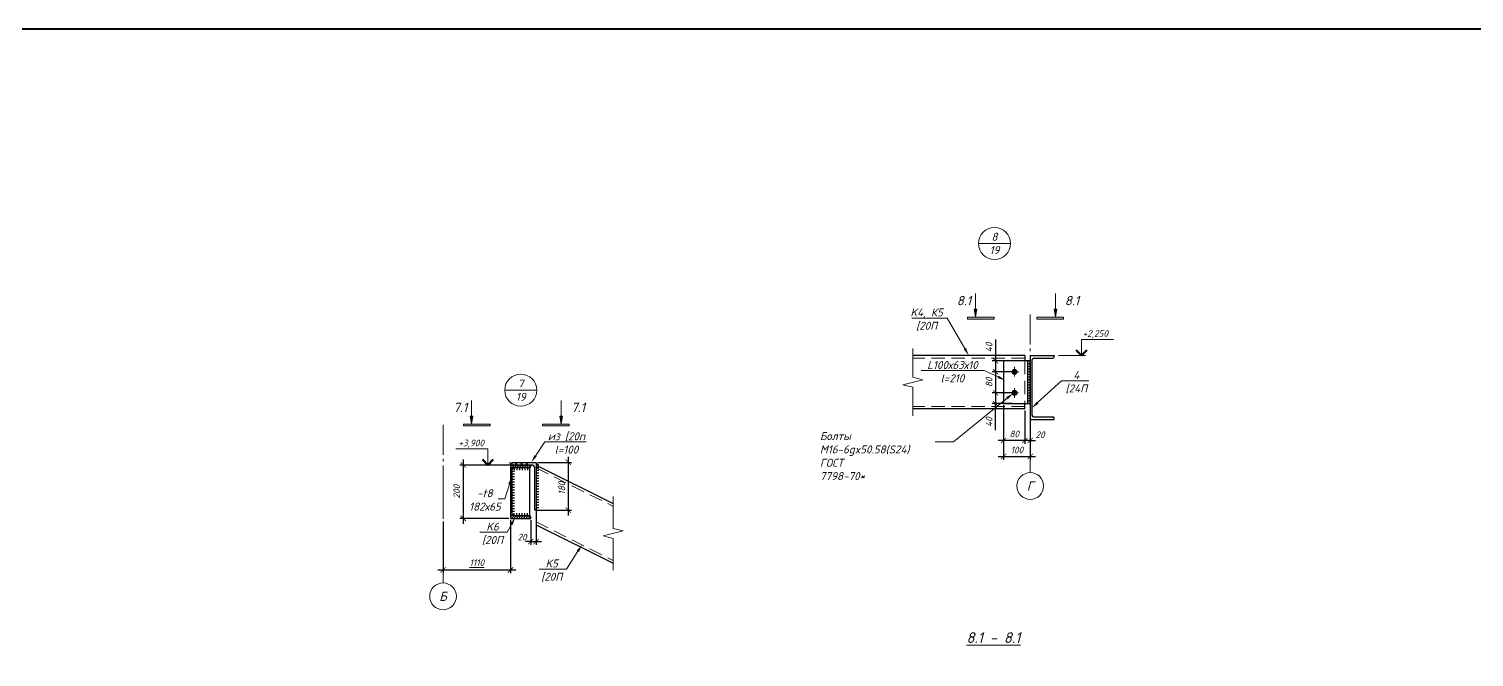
# Model space of a CAD drawing. Header units: millimetres. Extents: x -79646 to 95064, y -231229 to -58107.
# Drawn here: x -63204 to -57785, y -165537 to -163184 of the extents above; entities that cross this region are included whole.
import ezdxf
from ezdxf import colors
from ezdxf.entities.mleader import LeaderData, LeaderLine
from ezdxf.enums import TextEntityAlignment as Align
from ezdxf.math import Vec2, Vec3

# ---------------------------------------------------------------- set-up
doc = ezdxf.new("R2010")
doc.units = ezdxf.units.MM
doc.header["$PDMODE"] = 3
doc.linetypes.add('GOST2.303 5', pattern=[24, 20, -1.5, 1, -1.5])
doc.linetypes.add('HIDDEN', pattern=[0.375, 0.25, -0.125])
doc.layers.get('0').update_dxf_attribs({"lineweight": 5})
doc.layers.get('Defpoints').update_dxf_attribs({"lineweight": 0})
for name, color, linetype, lineweight in [('#Cварка', 96, 'Continuous', 30), ('#Dimensions', 7, 'Continuous', 9), ('#Выноски', 7, 'Continuous', 15), ('#Оси', 7, 'Continuous', 9), ('#разм', 7, 'Continuous', 9), ('A-okno', 7, 'Continuous', 0), ('k_ Металл', 1, 'Continuous', 30), ('k_ Металл_вид', 1, 'Continuous', 18), ('Металл для узлов', 7, 'Continuous', 30), ('Тонкие линии', 7, 'Continuous', 13)]:
    doc.layers.add(name, color=color, linetype=linetype, lineweight=lineweight)
doc.layers.add('#Hatch', color=252, linetype='Continuous', lineweight=5, true_color=0x696969)
doc.styles.add('ESKDW', font='eskdw.shx', dxfattribs={"oblique": 15})
doc.styles.get("Standard").update_dxf_attribs({"font": 'arial.ttf'})
doc.styles.add('STEP PR', font='isocpeui.ttf')
doc.dimstyles.new('SPDS', dxfattribs={"dimscale": 50, "dimtxt": 2.5, "dimasz": 2, "dimexe": 1.25, "dimexo": 0.625, "dimtad": 1, "dimdec": 0, "dimrnd": 0.001, "dimtxsty": 'ESKDW', "dimblk": 'ARCHTICK', "dimcen": 2.5, "dimdle": 2, "dimclrd": 256, "dimclre": 256, "dimclrt": 7, "dimadec": 0, "dimazin": 2, "dimtfac": 0.75, "dimtdec": 0, "dimtmove": 1, "dimatfit": 3, "dimfxl": 1, "dimtolj": 1, "dimarcsym": 1})

# ---------------------------------------------------------------- blocks, each defined once
blk = doc.blocks.new('*U104')
at = {"color": 0, "linetype": 'ByBlock', "lineweight": -2}
for p, q in [((0, 200), (0, 0)), ((0, 200), (76, 200)), ((5.2, 181.5), (5.2, 18.5)), ((14.7, 191), (70.5, 191)), ((76, 200), (76, 196.5)), ((0, 0), (76, 0)), ((14.7, 9), (70.5, 9)), ((76, 0), (76, 3.5))]:
    blk.add_line(p, q, dxfattribs=at)
for centre, radius, start, end in [((14.7, 181.5), 9.5, 90, 180), ((70.5, 196.5), 5.5, 270, 0), ((14.7, 18.5), 9.5, 180, 270), ((70.5, 3.5), 5.5, 0, 90)]:
    blk.add_arc(centre, radius, start, end, dxfattribs=at)
blk = doc.blocks.new('*U120')
at = {"layer": '#разм', "ltscale": 100, "elevation": 0}
for points in [[(4577173, -920400), (4575971, -920400)], [(4577173, -921000), (4577173, -920400)], [(4578032, -921000), (4577023, -921000)]]:
    blk.add_lwpolyline(points, dxfattribs=at)
at = {"layer": 'A-okno', "color": 0, "lineweight": 50, "ltscale": 100, "elevation": 0}
for points in [[(4577173, -921000), (4576973, -920800)], [(4577173, -921000), (4577373, -920800)]]:
    blk.add_lwpolyline(points, dxfattribs=at)
at = {"layer": '#разм', "style": 'STEP PR'}
for tag, p in [('ОТМЕТКА', (4576248, -920299)), ('ПРИМЕЧАНИЕ', (4577032, -920711))]:
    blk.add_attdef(tag, p, '', height=250, dxfattribs=at)
blk = doc.blocks.new('*U308')
at = {"color": 0, "linetype": 'ByBlock', "lineweight": -2}
for p, q in [((3.98, 0), (4.29, 1.25)), ((4.29, 1.25), (4.91, -1.25)), ((3.98, 0), (0, 0)), ((4.91, -1.25), (5.23, 0)), ((9.2, 0), (5.23, 0))]:
    blk.add_line(p, q, dxfattribs=at)
blk = doc.blocks.new('*U824')
at = {"color": 0, "linetype": 'ByBlock', "lineweight": -2}
blk.add_lwpolyline([(-6, 0), (6, 0)], dxfattribs=at)
blk.add_circle((0, 0), 6, dxfattribs=at)
for tag, p in [('Узел', (0, 2.5)), ('Лист', (0, -2.5))]:
    blk.add_attdef(tag, text='', height=3, dxfattribs=at).set_placement(p, align=Align.MIDDLE_CENTER)
blk = doc.blocks.new('*U267')
at = {"ltscale": 100}
h = blk.add_hatch(color=256, dxfattribs=at)
h.dxf.hatch_style = 1
h.paths.add_polyline_path([(1665, 700), (1665, 770), (665, 770), (665, 700)])
h = blk.add_hatch(color=256, dxfattribs=at)
h.dxf.hatch_style = 1
h.paths.add_polyline_path([(1415, 1070), (1365, 1070), (1315, 1070), (1365, 770)])
at = {"linetype": 'Continuous', "ltscale": 100}
for p, q in [((1665, 770), (665, 770)), ((665, 700), (1665, 700)), ((1365, 770), (1315, 1070)), ((1315, 1070), (1365, 1070)), ((1415, 1070), (1365, 1070)), ((1365, 770), (1415, 1070)), ((1665, 700), (1665, 770))]:
    blk.add_line(p, q, dxfattribs=at)
at = {"linetype": 'Continuous', "ltscale": 100, "extrusion": (1, -1e-16, 0), "elevation": 1365}
blk.add_lwpolyline([(1660, 0), (1070, 0)], dxfattribs=at)
at = {"linetype": 'Continuous', "ltscale": 100}
blk.add_lwpolyline([(665, 700), (665, 770)], dxfattribs=at)
at = {"ltscale": 100, "style": 'STEP PR'}
blk.add_attdef('Nh', text='', height=350, dxfattribs=at).set_placement((1799, 1222), align=Align.RIGHT)
blk = doc.blocks.new('*U268')
at = {"ltscale": 100}
h = blk.add_hatch(color=256, dxfattribs=at)
h.dxf.hatch_style = 1
h.paths.add_polyline_path([(665, 700), (665, 770), (-335, 770), (-335, 700)])
h = blk.add_hatch(color=256, dxfattribs=at)
h.dxf.hatch_style = 1
h.paths.add_polyline_path([(-85, 1070), (-35, 1070), (15, 1070), (-35, 770)])
at = {"linetype": 'Continuous', "ltscale": 100}
for p, q in [((-335, 700), (-335, 770)), ((-335, 770), (665, 770)), ((665, 700), (-335, 700)), ((-85, 1070), (-35, 1070)), ((-35, 770), (-85, 1070)), ((-35, 770), (15, 1070)), ((15, 1070), (-35, 1070))]:
    blk.add_line(p, q, dxfattribs=at)
at = {"linetype": 'Continuous', "ltscale": 100, "extrusion": (-1, -1e-16, 0), "elevation": 35}
blk.add_lwpolyline([(-1660, 0), (-1070, 0)], dxfattribs=at)
at = {"linetype": 'Continuous', "ltscale": 100}
blk.add_lwpolyline([(665, 700), (665, 770)], dxfattribs=at)
at = {"ltscale": 100, "style": 'STEP PR'}
blk.add_attdef('Nh', text='', height=350, dxfattribs=at).set_placement((-192, 1222), align=Align.RIGHT)
blk = doc.blocks.new('_ArchTick')
at = {"color": 0, "linetype": 'ByBlock', "const_width": 0.15}
blk.add_lwpolyline([(-0.5, -0.5), (0.5, 0.5)], dxfattribs=at)
blk = doc.blocks.new('*D307')
at = {"layer": '#Dimensions', "lineweight": -2, "transparency": 16777216}
for p, q in [((-61321.6, -165023.9), (-61321.6, -165117)), ((-61301.6, -165001.2), (-61301.6, -165117)), ((-61321.6, -165104.5), (-61341.6, -165104.5)), ((-61321.6, -165104.5), (-61301.6, -165104.5)), ((-61301.6, -165104.5), (-61281.6, -165104.5))]:
    blk.add_line(p, q, dxfattribs=at)
at = {"layer": 'Defpoints', "color": 0, "lineweight": 0, "transparency": 16777216}
for p in [(-61301.6, -164994.9), (-61321.6, -165017.7), (-61301.6, -165104.5)]:
    blk.add_point(p, dxfattribs=at)
at = {"layer": '#Dimensions', "lineweight": -2, "transparency": 16777216, "xscale": 20, "yscale": 20, "zscale": 20}
blk.add_blockref('_ArchTick', (-61321.6, -165104.5), dxfattribs=at)
at = {"layer": '#Dimensions', "lineweight": -2, "transparency": 16777216, "xscale": 20, "yscale": 20, "zscale": 20, "rotation": 180}
blk.add_blockref('_ArchTick', (-61301.6, -165104.5), dxfattribs=at)
at = {"layer": '#Dimensions', "transparency": 16777216, "insert": (-61354.5, -165087.8), "char_height": 25, "attachment_point": 5, "style": 'STEP PR'}
blk.add_mtext('\\A1;20', dxfattribs=at)
blk = doc.blocks.new('*U272')
for points in [[(0, -0.5), (0, 0.5)], [(1, -0.5), (1, 0.5)], [(2, -0.5), (2, 0.5)], [(3, -0.5), (3, 0.5)], [(4, -0.5), (4, 0.5)], [(5, -0.5), (5, 0.5)]]:
    blk.add_lwpolyline(points)
blk = doc.blocks.new('*U273')
for points in [[(0, -0.5), (0, 0.5)], [(1, -0.5), (1, 0.5)], [(2, -0.5), (2, 0.5)], [(3, -0.5), (3, 0.5)], [(4, -0.5), (4, 0.5)], [(5, -0.5), (5, 0.5)], [(6, -0.5), (6, 0.5)], [(7, -0.5), (7, 0.5)], [(8, -0.5), (8, 0.5)], [(9, -0.5), (9, 0.5)], [(10, -0.5), (10, 0.5)], [(11, -0.5), (11, 0.5)], [(12, -0.5), (12, 0.5)], [(13, -0.5), (13, 0.5)], [(14, -0.5), (14, 0.5)], [(15, -0.5), (15, 0.5)]]:
    blk.add_lwpolyline(points)
blk = doc.blocks.new('*D319')
at = {"layer": '#Dimensions', "lineweight": -2, "transparency": 16777216}
for p, q in [((-61650.9, -165029.7), (-61650.9, -165223.3)), ((-61397.6, -165023.9), (-61397.6, -165223.3)), ((-61670.9, -165210.8), (-61377.6, -165210.8))]:
    blk.add_line(p, q, dxfattribs=at)
at = {"layer": 'Defpoints', "color": 0, "lineweight": 0, "transparency": 16777216}
for p in [(-61650.9, -165023.4), (-61397.6, -165017.7, 0), (-61397.6, -165210.8)]:
    blk.add_point(p, dxfattribs=at)
at = {"layer": '#Dimensions', "lineweight": -2, "transparency": 16777216, "xscale": 20, "yscale": 20, "zscale": 20, "rotation": 180}
blk.add_blockref('_ArchTick', (-61650.9, -165210.8), dxfattribs=at)
at = {"layer": '#Dimensions', "lineweight": -2, "transparency": 16777216, "xscale": 20, "yscale": 20, "zscale": 20}
blk.add_blockref('_ArchTick', (-61397.6, -165210.8), dxfattribs=at)
at = {"layer": '#Dimensions', "transparency": 16777216, "insert": (-61524.2, -165183.8), "char_height": 25, "attachment_point": 5, "style": 'STEP PR'}
blk.add_mtext('\\A1;\\L1110', dxfattribs=at)
blk = doc.blocks.new('*U173')
at = {"color": 0, "linetype": 'ByBlock', "lineweight": -2}
for p, q in [((0, 240), (0, 0)), ((0, 240), (90, 240)), ((5.6, 219.5), (5.6, 20.5)), ((16.1, 230), (84, 230)), ((90, 240), (90, 236)), ((0, 0), (90, 0)), ((16.1, 10), (84, 10)), ((90, 0), (90, 4))]:
    blk.add_line(p, q, dxfattribs=at)
for centre, radius, start, end in [((16.1, 219.5), 10.5, 90, 180), ((84, 236), 6, 270, 0), ((16.1, 20.5), 10.5, 180, 270), ((84, 4), 6, 0, 90)]:
    blk.add_arc(centre, radius, start, end, dxfattribs=at)
blk = doc.blocks.new('*U123')
at = {"layer": '#разм', "ltscale": 100, "elevation": 0}
for points in [[(4577173, -920400), (4578375, -920400)], [(4577173, -921000), (4577173, -920400)], [(4576313, -921000), (4577323, -921000)]]:
    blk.add_lwpolyline(points, dxfattribs=at)
at = {"layer": 'A-okno', "color": 0, "lineweight": 50, "ltscale": 100, "elevation": 0}
for points in [[(4577173, -921000), (4576973, -920800)], [(4577173, -921000), (4577373, -920800)]]:
    blk.add_lwpolyline(points, dxfattribs=at)
at = {"layer": '#разм', "style": 'STEP PR'}
for tag, p in [('ОТМЕТКА', (4577216, -920299)), ('ПРИМЕЧАНИЕ', (4577314, -920711))]:
    blk.add_attdef(tag, p, '', height=250, dxfattribs=at)
blk = doc.blocks.new('*U320')
at = {"color": 0, "linetype": 'ByBlock', "lineweight": -2}
for p, q in [((3.58, 0), (3.9, 1.25)), ((3.9, 1.25), (4.52, -1.25)), ((3.58, 0), (0, 0)), ((4.52, -1.25), (4.83, 0)), ((8.42, 0), (4.83, 0))]:
    blk.add_line(p, q, dxfattribs=at)
blk = doc.blocks.new('A$C04BC7B76')
at = {"layer": 'Металл для узлов', "color": 7, "lineweight": 30, "ltscale": 10}
blk.add_lwpolyline([(-1, 5.4), (5.3, -2.2), (-1, -9.9), (-7.4, -2.2), (-1, 5.4)], dxfattribs=at)
at = {"layer": 'Тонкие линии', "ltscale": 20}
for p, q in [((4.5, -7.5), (-6.5, 3.1)), ((-6.4, -7.6), (4.5, 3.2))]:
    blk.add_line(p, q, dxfattribs=at)
at = {"layer": 'Тонкие линии', "lineweight": 5, "ltscale": 100}
for p, q in [((-1, -16.6), (-1, 12.3)), ((-13.6, -2.2), (11.6, -2.2))]:
    blk.add_line(p, q, dxfattribs=at)
at = {"layer": 'Тонкие линии', "ltscale": 20}
for centre, radius in [((-0.9, -2.2), 7.67), ((-1.1, -2.2), 6.36)]:
    blk.add_circle(centre, radius, dxfattribs=at)
blk = doc.blocks.new('*U324')
for points in [[(0, -0.5), (0, 0.5)], [(1, -0.5), (1, 0.5)], [(2, -0.5), (2, 0.5)], [(3, -0.5), (3, 0.5)], [(4, -0.5), (4, 0.5)], [(5, -0.5), (5, 0.5)], [(6, -0.5), (6, 0.5)], [(7, -0.5), (7, 0.5)], [(8, -0.5), (8, 0.5)], [(9, -0.5), (9, 0.5)], [(10, -0.5), (10, 0.5)], [(11, -0.5), (11, 0.5)], [(12, -0.5), (12, 0.5)], [(13, -0.5), (13, 0.5)], [(14, -0.5), (14, 0.5)], [(15, -0.5), (15, 0.5)]]:
    blk.add_lwpolyline(points)
blk = doc.blocks.new('*D325')
at = {"layer": '#Dimensions', "lineweight": -2, "transparency": 16777216}
for p, q in [((-59469.1, -164613), (-59469.1, -164738.2)), ((-59449.1, -164653.9), (-59449.1, -164738.2)), ((-59469.1, -164725.7), (-59489.1, -164725.7)), ((-59449.1, -164725.7), (-59469.1, -164725.7)), ((-59449.1, -164725.7), (-59429.1, -164725.7))]:
    blk.add_line(p, q, dxfattribs=at)
at = {"layer": 'Defpoints', "color": 0, "lineweight": 0, "transparency": 16777216}
for p in [(-59469.1, -164606.7), (-59449.1, -164647.7), (-59469.1, -164725.7)]:
    blk.add_point(p, dxfattribs=at)
at = {"layer": '#Dimensions', "lineweight": -2, "transparency": 16777216, "xscale": 20, "yscale": 20, "zscale": 20}
blk.add_blockref('_ArchTick', (-59469.1, -164725.7), dxfattribs=at)
at = {"layer": '#Dimensions', "lineweight": -2, "transparency": 16777216, "xscale": 20, "yscale": 20, "zscale": 20, "rotation": 180}
blk.add_blockref('_ArchTick', (-59449.1, -164725.7), dxfattribs=at)
at = {"layer": '#Dimensions', "transparency": 16777216, "insert": (-59412.3, -164704.4), "char_height": 25, "attachment_point": 5, "style": 'STEP PR'}
blk.add_mtext('\\A1;20', dxfattribs=at)
blk = doc.blocks.new('*D326')
at = {"layer": '#Dimensions', "lineweight": -2, "transparency": 16777216}
for p, q in [((-59549.1, -164593.9), (-59549.1, -164738.2)), ((-59469.1, -164613), (-59469.1, -164738.2)), ((-59449.1, -164725.7), (-59569.1, -164725.7))]:
    blk.add_line(p, q, dxfattribs=at)
at = {"layer": 'Defpoints', "color": 0, "lineweight": 0, "transparency": 16777216}
for p in [(-59549.1, -164587.7), (-59469.1, -164606.7), (-59549.1, -164725.7)]:
    blk.add_point(p, dxfattribs=at)
at = {"layer": '#Dimensions', "lineweight": -2, "transparency": 16777216, "xscale": 20, "yscale": 20, "zscale": 20, "rotation": 180}
blk.add_blockref('_ArchTick', (-59549.1, -164725.7), dxfattribs=at)
at = {"layer": '#Dimensions', "lineweight": -2, "transparency": 16777216, "xscale": 20, "yscale": 20, "zscale": 20}
blk.add_blockref('_ArchTick', (-59469.1, -164725.7), dxfattribs=at)
at = {"layer": '#Dimensions', "transparency": 16777216, "insert": (-59509.1, -164701.2), "char_height": 25, "attachment_point": 5, "style": 'STEP PR'}
blk.add_mtext('\\A1;80', dxfattribs=at)
blk = doc.blocks.new('*D331')
at = {"layer": '#Dimensions', "lineweight": -2, "transparency": 16777216}
for p, q in [((-59549.1, -164593.9), (-59549.1, -164798.3)), ((-59449.1, -164593.9), (-59449.1, -164798.3)), ((-59569.1, -164785.8), (-59429.1, -164785.8))]:
    blk.add_line(p, q, dxfattribs=at)
at = {"layer": 'Defpoints', "color": 0, "lineweight": 0, "transparency": 16777216}
for p in [(-59549.1, -164587.7), (-59449.1, -164587.7), (-59449.1, -164785.8)]:
    blk.add_point(p, dxfattribs=at)
at = {"layer": '#Dimensions', "lineweight": -2, "transparency": 16777216, "xscale": 20, "yscale": 20, "zscale": 20, "rotation": 180}
blk.add_blockref('_ArchTick', (-59549.1, -164785.8), dxfattribs=at)
at = {"layer": '#Dimensions', "lineweight": -2, "transparency": 16777216, "xscale": 20, "yscale": 20, "zscale": 20}
blk.add_blockref('_ArchTick', (-59449.1, -164785.8), dxfattribs=at)
at = {"layer": '#Dimensions', "transparency": 16777216, "insert": (-59499.1, -164761.3), "char_height": 25, "attachment_point": 5, "style": 'STEP PR'}
blk.add_mtext('\\A1;100', dxfattribs=at)
blk = doc.blocks.new('*U1119')
for points in [[(0, -0.5), (0, 0.5)], [(1, -0.5), (1, 0.5)], [(2, -0.5), (2, 0.5)], [(3, -0.5), (3, 0.5)], [(4, -0.5), (4, 0.5)], [(5, -0.5), (5, 0.5)], [(6, -0.5), (6, 0.5)], [(7, -0.5), (7, 0.5)], [(8, -0.5), (8, 0.5)], [(9, -0.5), (9, 0.5)], [(10, -0.5), (10, 0.5)], [(11, -0.5), (11, 0.5)], [(12, -0.5), (12, 0.5)], [(13, -0.5), (13, 0.5)], [(14, -0.5), (14, 0.5)], [(15, -0.5), (15, 0.5)], [(16, -0.5), (16, 0.5)], [(17, -0.5), (17, 0.5)]]:
    blk.add_lwpolyline(points)
blk = doc.blocks.new('*U377')
for p, q in [((-0.5, 0.5), (0.5, -0.5)), ((0.5, 0.5), (-0.5, -0.5)), ((1.5, 0.5), (2.5, -0.5)), ((2.5, 0.5), (1.5, -0.5)), ((3.5, 0.5), (4.5, -0.5)), ((4.5, 0.5), (3.5, -0.5)), ((5.5, 0.5), (6.5, -0.5)), ((6.5, 0.5), (5.5, -0.5))]:
    blk.add_line(p, q)
blk = doc.blocks.new('*D381')
at = {"layer": '#Dimensions', "lineweight": -2, "transparency": 16777216}
for p, q in [((-61403.9, -164817.7), (-61587.5, -164817.7)), ((-61575, -164797.7), (-61575, -165037.7)), ((-61403.9, -165017.7), (-61587.5, -165017.7))]:
    blk.add_line(p, q, dxfattribs=at)
at = {"layer": 'Defpoints', "color": 0, "lineweight": 0, "transparency": 16777216}
for p in [(-61397.6, -164817.7), (-61575, -165017.7), (-61397.6, -165017.7)]:
    blk.add_point(p, dxfattribs=at)
at = {"layer": '#Dimensions', "lineweight": -2, "transparency": 16777216, "xscale": 20, "yscale": 20, "zscale": 20}
for p, rotation in [((-61575, -164817.7), 90), ((-61575, -165017.7), 270)]:
    blk.add_blockref('_ArchTick', p, dxfattribs=dict(at, rotation=rotation))
at = {"layer": '#Dimensions', "transparency": 16777216, "insert": (-61599.5, -164917.7), "char_height": 25, "attachment_point": 5, "rotation": 90, "style": 'STEP PR'}
blk.add_mtext('\\A1;200', dxfattribs=at)
blk = doc.blocks.new('*D382')
at = {"layer": '#Dimensions', "lineweight": -2, "transparency": 16777216}
for p, q in [((-61295.4, -164807.7), (-61168.7, -164807.7)), ((-61181.2, -164787.7), (-61181.2, -165007.2)), ((-61295.4, -164987.2), (-61168.7, -164987.2))]:
    blk.add_line(p, q, dxfattribs=at)
at = {"layer": 'Defpoints', "color": 0, "lineweight": 0, "transparency": 16777216}
for p in [(-61301.6, -164807.7), (-61301.6, -164987.2), (-61181.2, -164987.2)]:
    blk.add_point(p, dxfattribs=at)
at = {"layer": '#Dimensions', "lineweight": -2, "transparency": 16777216, "xscale": 20, "yscale": 20, "zscale": 20}
for p, rotation in [((-61181.2, -164807.7), 90), ((-61181.2, -164987.2), 270)]:
    blk.add_blockref('_ArchTick', p, dxfattribs=dict(at, rotation=rotation))
at = {"layer": '#Dimensions', "transparency": 16777216, "insert": (-61205.7, -164904.6), "char_height": 25, "attachment_point": 5, "rotation": 90, "style": 'STEP PR'}
blk.add_mtext('\\A1;180', dxfattribs=at)
blk = doc.blocks.new('*D672')
at = {"layer": '#Dimensions', "lineweight": -2, "transparency": 16777216}
for p, q in [((-59579.1, -164347.1), (-59579.1, -164427.7)), ((-59475.3, -164427.7), (-59591.6, -164427.7)), ((-59579.1, -164407.7), (-59579.1, -164488.6)), ((-59514.3, -164468.6), (-59591.6, -164468.6))]:
    blk.add_line(p, q, dxfattribs=at)
at = {"layer": 'Defpoints', "color": 0, "lineweight": 0, "transparency": 16777216}
for p in [(-59469.1, -164427.7), (-59579.1, -164468.6), (-59508.1, -164468.6)]:
    blk.add_point(p, dxfattribs=at)
at = {"layer": '#Dimensions', "lineweight": -2, "transparency": 16777216, "xscale": 20, "yscale": 20, "zscale": 20}
for p, rotation in [((-59579.1, -164427.7), 90), ((-59579.1, -164468.6), 270)]:
    blk.add_blockref('_ArchTick', p, dxfattribs=dict(at, rotation=rotation))
at = {"layer": '#Dimensions', "transparency": 16777216, "insert": (-59603.6, -164377.2), "char_height": 25, "attachment_point": 5, "rotation": 90, "style": 'STEP PR'}
blk.add_mtext('\\A1;40', dxfattribs=at)
blk = doc.blocks.new('*D673')
at = {"layer": '#Dimensions', "lineweight": -2, "transparency": 16777216}
for p, q in [((-59579.1, -164448.6), (-59579.1, -164567.6)), ((-59514.3, -164468.6), (-59591.6, -164468.6)), ((-59514.7, -164547.6), (-59591.6, -164547.6))]:
    blk.add_line(p, q, dxfattribs=at)
at = {"layer": 'Defpoints', "color": 0, "lineweight": 0, "transparency": 16777216}
for p in [(-59508.1, -164468.6), (-59579.1, -164547.6), (-59508.5, -164547.6)]:
    blk.add_point(p, dxfattribs=at)
at = {"layer": '#Dimensions', "lineweight": -2, "transparency": 16777216, "xscale": 20, "yscale": 20, "zscale": 20}
for p, rotation in [((-59579.1, -164468.6), 90), ((-59579.1, -164547.6), 270)]:
    blk.add_blockref('_ArchTick', p, dxfattribs=dict(at, rotation=rotation))
at = {"layer": '#Dimensions', "transparency": 16777216, "insert": (-59603.6, -164508.1), "char_height": 25, "attachment_point": 5, "rotation": 90, "style": 'STEP PR'}
blk.add_mtext('\\A1;80', dxfattribs=at)
blk = doc.blocks.new('*D674')
at = {"layer": '#Dimensions', "lineweight": -2, "transparency": 16777216}
for p, q in [((-59514.7, -164547.6), (-59591.6, -164547.6)), ((-59579.1, -164527.6), (-59579.1, -164607.7)), ((-59515.5, -164587.7), (-59591.6, -164587.7)), ((-59579.1, -164687), (-59579.1, -164587.7))]:
    blk.add_line(p, q, dxfattribs=at)
at = {"layer": 'Defpoints', "color": 0, "lineweight": 0, "transparency": 16777216}
for p in [(-59508.5, -164547.6), (-59579.1, -164587.7), (-59509.2, -164587.7)]:
    blk.add_point(p, dxfattribs=at)
at = {"layer": '#Dimensions', "lineweight": -2, "transparency": 16777216, "xscale": 20, "yscale": 20, "zscale": 20}
for p, rotation in [((-59579.1, -164547.6), 90), ((-59579.1, -164587.7), 270)]:
    blk.add_blockref('_ArchTick', p, dxfattribs=dict(at, rotation=rotation))
at = {"layer": '#Dimensions', "transparency": 16777216, "insert": (-59603.6, -164656.9), "char_height": 25, "attachment_point": 5, "rotation": 90, "style": 'STEP PR'}
blk.add_mtext('\\A1;40', dxfattribs=at)

msp = doc.modelspace()

# ---------------------------------------------------------------- hatches: boundary and pattern name
at = {"layer": '#Cварка', "ltscale": 10}
h = msp.add_hatch(color=256, dxfattribs=at)
h.dxf.hatch_style = 1
h.paths.add_polyline_path([(-61301.60878, -164807.69368), (-61301.60878, -164817.71236), (-61293.65429, -164821.68961)])
at = {"layer": '#Hatch'}
h = msp.add_hatch(dxfattribs=at)
h.set_pattern_fill('ANSI31', color=256, scale=2, style=0)
h.paths.add_polyline_path([(-61392.40878, -164836.19368), (-61392.40878, -164835.39368), (-61392.37184, -164835.35674, -0.3886062955), (-61382.90878, -164826.69368), (-61327.10878, -164826.69368, 0.4142135624), (-61321.60878, -164821.19368), (-61321.60878, -164817.69368), (-61385.60878, -164817.69368), (-61397.60878, -164817.69368), (-61397.60878, -164933.13848), (-61392.40878, -164926.82661)])
h.paths.add_polyline_path([(-61392.40878, -164926.82661), (-61397.60878, -164933.13848), (-61397.60878, -165017.69368), (-61321.60878, -165017.69368), (-61321.60878, -165014.19368, 0.4142135624), (-61327.10878, -165008.69368), (-61383.90878, -165008.69368), (-61383.96476, -165008.63481, -0.3819531467), (-61392.40878, -164999.19368)])

# ---------------------------------------------------------------- linework, layer by layer
at = {"layer": '#Cварка', "ltscale": 200}
msp.add_lwpolyline([(-61301.60878, -164807.69368), (-61293.65429, -164821.68961)], dxfattribs=at)
at = {"layer": '#Оси', "linetype": 'GOST2.303 5', "ltscale": 10}
msp.add_lwpolyline([(-59449.0682, -164846.31651), (-59449.0682, -164253.56564)], dxfattribs=at)
at = {"layer": '#Оси', "linetype": 'GOST2.303 5', "ltscale": 10, "elevation": 0}
msp.add_lwpolyline([(-61650.86657, -165259.64262), (-61650.86657, -164666.89175)], dxfattribs=at)
at = {"layer": '#Оси', "linetype": 'Continuous', "ltscale": 50}
for centre in [(-59449.0682, -164896.31651), (-61650.86657, -165309.64262, 0)]:
    msp.add_circle(centre, 50, dxfattribs=at)
at = {"color": 3, "lineweight": 40}
msp.add_lwpolyline([(-68449.55242, -163184.11554), (-52040.68015, -163184.11554), (-52040.68015, -167385.87965), (-68449.55242, -167385.87965)], close=True, dxfattribs=at)
at = {"layer": 'k_ Металл'}
for points in [[(-59469.0682, -164407.67402), (-59889.5721, -164407.67402)], [(-59469.0682, -164407.67402), (-59469.0682, -164427.67402)], [(-59459.0682, -164427.67402), (-59459.0682, -164587.67402)], [(-59469.0682, -164607.67402), (-59889.5721, -164607.67402)], [(-59469.0682, -164607.67402), (-59469.0682, -164587.67402)], [(-61301.60878, -164817.69368), (-61012.96718, -164962.01448)], [(-61301.60878, -164817.69368), (-61301.60878, -165041.30048)], [(-61301.60878, -165041.30048), (-61012.96718, -165185.62128)]]:
    msp.add_lwpolyline(points, dxfattribs=at)
for points in [[(-59449.0682, -164427.67402), (-59549.0682, -164427.67402), (-59549.0682, -164587.67402), (-59449.0682, -164587.67402)], [(-61327.10878, -164826.69368), (-61327.10878, -165008.69368), (-61383.90878, -165008.69368), (-61392.39109, -164999.77316), (-61392.40878, -164835.39368), (-61383.90878, -164826.89368)]]:
    msp.add_lwpolyline(points, close=True, dxfattribs=at)
msp.add_lwpolyline([(-61317.70878, -164817.69368), (-61385.60878, -164817.69368, -0.4142135624), (-61391.60878, -164811.69368), (-61391.60878, -164807.69368), (-61301.60878, -164807.69368), (-61301.60878, -164987.19368), (-61307.20878, -164987.19368), (-61307.20878, -164828.19368, 0.4142135624)], format="xyb", close=True, dxfattribs=at)
at = {"layer": 'k_ Металл_вид', "linetype": 'HIDDEN', "ltscale": 200}
for points in [[(-59469.0682, -164417.08414), (-59889.5721, -164417.08414)], [(-59469.0682, -164427.67402), (-59469.0682, -164587.67402)], [(-59469.0682, -164598.26391), (-59889.5721, -164598.26391)], [(-61301.60878, -164828.21451), (-61012.96718, -164972.53531)], [(-61301.60878, -165030.77965), (-61012.96718, -165175.10045)]]:
    msp.add_lwpolyline(points, dxfattribs=at)

# ---------------------------------------------------------------- block references
at = {"layer": '#Cварка'}
for name, p, xscale, yscale, zscale, rotation in [('*U324', (-59454.0682, -164427.67402), -10, -10, -10, 90), ('*U377', (-61396.62689, -164812.69368), -10, 10, 10, 180.0000000000112), ('*U272', (-61334.48173, -164831.69368), 10, 10, 10, 180), ('*U1119', (-61296.60878, -164817.69368), 10, -10, -10, 270), ('*U273', (-61387.40878, -164841.05238), 10, 10, 10, 270)]:
    msp.add_blockref(name, p, dxfattribs=dict(at, xscale=xscale, yscale=yscale, zscale=zscale, rotation=rotation))
at = {"layer": '#Cварка', "xscale": -10, "yscale": 10, "zscale": 10}
msp.add_blockref('*U272', (-61334.48173, -165003.69368), dxfattribs=at)
at = {"layer": '#Dimensions'}
ref = msp.add_blockref('*U824', (-59583.19201, -163987.76825), dxfattribs=dict(at, xscale=10, yscale=10, zscale=10))
ref.add_attrib('Узел', '8', dxfattribs={"layer": '0', "color": 0, "linetype": 'ByBlock', "lineweight": -2, "height": 30, "style": 'STEP PR'}).set_placement((-59583.19201, -163962.76825), align=Align.MIDDLE_CENTER)
ref.add_attrib('Лист', '19', dxfattribs={"layer": '0', "color": 0, "linetype": 'ByBlock', "lineweight": -2, "height": 30, "style": 'STEP PR'}).set_placement((-59583.19201, -164012.76825), align=Align.MIDDLE_CENTER)
at = {"layer": '#Dimensions', "ltscale": 20, "xscale": 0.1, "yscale": 0.1, "zscale": 0.1}
msp.add_blockref('*U123', (-516974.20354, -72307.66091, 0), dxfattribs=at).add_auto_attribs({'ОТМЕТКА': '+2,250'})
at = {"layer": '#Dimensions'}
ref = msp.add_blockref('*U824', (-61359.50051, -164537.39657), dxfattribs=dict(at, xscale=10, yscale=10, zscale=10))
ref.add_attrib('Узел', '7', dxfattribs={"layer": '0', "color": 0, "linetype": 'ByBlock', "lineweight": -2, "height": 30, "style": 'STEP PR'}).set_placement((-61359.50051, -164512.39657), align=Align.MIDDLE_CENTER)
ref.add_attrib('Лист', '19', dxfattribs={"layer": '0', "color": 0, "linetype": 'ByBlock', "lineweight": -2, "height": 30, "style": 'STEP PR'}).set_placement((-61359.50051, -164562.39657), align=Align.MIDDLE_CENTER)
at = {"layer": '#Dimensions', "ltscale": 20}
ref = msp.add_blockref('*U120', (-519199.69621, -72717.68057, 0), dxfattribs=dict(at, xscale=0.1, yscale=0.1, zscale=0.1))
ref.add_attrib('ОТМЕТКА', '+3,900', (-61593.06609, -164747.60335, 0), dxfattribs={"layer": '#разм', "height": 25, "style": 'STEP PR'})
at = {"xscale": 0.1, "yscale": 0.1, "zscale": 0.1}
for p, values in [((-59651.17356, -164341.45815), {'Nh': '8.1'}), ((-61540.28385, -164741.47781), {'Nh': '7.1'})]:
    msp.add_blockref('*U268', p, dxfattribs=at).add_auto_attribs(values)
ref = msp.add_blockref('*U267', (-59491.54976, -164341.45815), dxfattribs=dict(xscale=0.1, yscale=0.1, zscale=0.1))
ref.add_attrib('Nh', '8.1', dxfattribs={"ltscale": 100, "height": 35, "style": 'STEP PR'}).set_placement((-59265.30516, -164219.27474), align=Align.RIGHT)
at = {"xscale": -30, "yscale": -30, "zscale": -30, "rotation": 270}
for name, p in [('*U320', (-59889.5721, -164633.92402)), ('*U308', (-61012.96718, -165211.87128))]:
    msp.add_blockref(name, p, dxfattribs=at)
ref = msp.add_blockref('*U267', (-61344.09034, -164741.47781), dxfattribs=dict(xscale=0.1, yscale=0.1, zscale=0.1))
ref.add_attrib('Nh', '7.1', dxfattribs={"ltscale": 100, "height": 35, "style": 'STEP PR'}).set_placement((-61117.84574, -164619.2944), align=Align.RIGHT)
at = {"layer": 'k_ Металл'}
for name, p in [('*U173', (-59449.0682, -164647.67402)), ('*U104', (-61397.60878, -165017.69368))]:
    msp.add_blockref(name, p, dxfattribs=at)
at = {"layer": 'Тонкие линии', "ltscale": 4, "xscale": -1.25, "yscale": 1.25, "zscale": 1.25}
for p in [(-59509.40978, -164465.92647), (-59509.71318, -164544.92616)]:
    msp.add_blockref('A$C04BC7B76', p, dxfattribs=at)

# ---------------------------------------------------------------- texts
at = {"layer": '#Dimensions', "style": 'STEP PR'}
msp.add_text('%%u8.1 - 8.1', height=40, dxfattribs=at).set_placement((-59587.11444, -165484.28191), align=Align.CENTER)
at = {"layer": '#Оси', "linetype": 'Continuous', "ltscale": 50, "style": 'STEP PR'}
for s, p in [('Г', (-59449.0682, -164896.31651)), ('Б', (-61650.86657, -165309.64262, 0))]:
    msp.add_text(s, height=35, dxfattribs=at).set_placement(p, align=Align.MIDDLE_CENTER)

# ---------------------------------------------------------------- dimensions: what is measured, and where the dimension line sits
at = {"layer": '#Dimensions'}
for base, p1, p2, picture, middle in [((-59579.09524, -164468.63232), (-59469.0682, -164427.67402), (-59508.09174, -164468.63232), '*D672', (-59579.09524, -164377.16608)), ((-59579.09524, -164587.67402), (-59508.49533, -164547.61772), (-59509.24604, -164587.67402), '*D674', (-59579.09524, -164656.89532)), ((-61181.1846381532, -164987.1936803276), (-61301.6087822627, -164807.6936803276), (-61301.6087822627, -164987.1936803276), '*D382', (-61181.1846381532, -164904.6180410784))]:
    dim = msp.add_linear_dim(base=base, p1=p1, p2=p2, angle=90, dimstyle='SPDS', override={"dimscale": 10, "dimgap": 1.2, "dimrnd": 5, "dimtxsty": 'STEP PR', "dimblk1": 'ArchTick', "dimblk2": 'ArchTick', "dimsah": 1, "dimclrt": 256}, dxfattribs=at)
    dim.commit()
    dim.dimension.update_dxf_attribs({"geometry": picture, "text_midpoint": middle, "dimtype": 160})
for base, p1, p2, picture, middle in [((-59579.09524, -164547.61772), (-59508.09174, -164468.63232), (-59508.49533, -164547.61772), '*D673', (-59603.59524, -164508.12502)), ((-61574.9596, -165017.69368), (-61397.60878, -164817.69368), (-61397.60878, -165017.69368), '*D381', (-61599.4596, -164917.69368))]:
    dim = msp.add_linear_dim(base=base, p1=p1, p2=p2, angle=90, dimstyle='SPDS', override={"dimscale": 10, "dimgap": 1.2, "dimrnd": 5, "dimtxsty": 'STEP PR', "dimblk1": 'ArchTick', "dimblk2": 'ArchTick', "dimsah": 1, "dimclrt": 256}, dxfattribs=at)
    dim.commit()
    dim.dimension.update_dxf_attribs({"geometry": picture, "text_midpoint": middle})
for base, p1, p2, override, picture, middle in [((-59549.0682, -164725.73112), (-59469.0682, -164606.73353), (-59549.0682, -164587.67402), {"dimscale": 10, "dimgap": 1.2, "dimrnd": 1, "dimtxsty": 'STEP PR', "dimblk1": 'ArchTick', "dimblk2": 'ArchTick', "dimsah": 1, "dimclrt": 256}, '*D326', (-59509.0682, -164701.23112)), ((-59449.0682, -164785.75832), (-59549.0682, -164587.67402), (-59449.0682, -164587.67402), {"dimscale": 10, "dimgap": 1.2, "dimrnd": 5, "dimtxsty": 'STEP PR', "dimblk1": 'ArchTick', "dimblk2": 'ArchTick', "dimsah": 1, "dimclrt": 256}, '*D331', (-59499.0682, -164761.25832))]:
    dim = msp.add_linear_dim(base=base, p1=p1, p2=p2, dimstyle='SPDS', override=override, dxfattribs=at)
    dim.commit()
    dim.dimension.update_dxf_attribs({"geometry": picture, "text_midpoint": middle})
for base, p1, p2, picture, middle in [((-59469.0682, -164725.73112), (-59449.0682, -164647.67402), (-59469.0682, -164606.73353), '*D325', (-59412.26887, -164728.89196)), ((-61301.60878, -165104.5081), (-61321.60878, -165017.69368), (-61301.60878, -164994.92972), '*D307', (-61354.47363, -165112.2777))]:
    dim = msp.add_linear_dim(base=base, p1=p1, p2=p2, dimstyle='SPDS', override={"dimscale": 10, "dimgap": 1.2, "dimrnd": 5, "dimtxsty": 'STEP PR', "dimblk1": 'ArchTick', "dimblk2": 'ArchTick', "dimsah": 1, "dimclrt": 256}, dxfattribs=at)
    dim.commit()
    dim.dimension.update_dxf_attribs({"geometry": picture, "text_midpoint": middle, "dimtype": 160})
dim = msp.add_linear_dim(base=(-61397.60878, -165210.84777, 0), p1=(-61650.86657, -165023.42763, 0), p2=(-61397.60878, -165017.69368), text='%%U1110', dimstyle='SPDS', override={"dimscale": 10, "dimgap": 1.2, "dimrnd": 5, "dimtxsty": 'STEP PR', "dimblk1": 'ArchTick', "dimblk2": 'ArchTick', "dimsah": 1, "dimclrt": 256}, dxfattribs=at)
dim.commit()
dim.dimension.update_dxf_attribs({"geometry": '*D319', "text_midpoint": (-61524.23768, -165183.84777, 0)})

# ---------------------------------------------------------------- leaders
at = {"layer": '#Выноски'}
ml = msp.add_multileader_mtext('Standard', dxfattribs=at)
ml.set_content('\\A1;K4, К5\\P[20П', color=256, style='STEP PR')
ml.set_leader_properties(color=256, linetype='ByLayer', lineweight=-1)
ml.build(insert=Vec2(0, 0))
ml.multileader.update_dxf_attribs({"text_left_attachment_type": 6, "text_right_attachment_type": 6, "dogleg_length": 0, "arrow_head_size": 30, "scale": 0.1})
ctx = ml.context
ctx.base_point, ctx.scale, ctx.char_height, ctx.arrow_head_size, ctx.landing_gap_size, ctx.plane_origin = Vec3(-59914.85665, -164267.08051), 0.1, 30, 30, 12.5, Vec3(-31596.85027, -189062.72546)
ctx.left_attachment, ctx.right_attachment, ctx.text_align_type = 6, 6, 1
notes = []
notes.append((ctx, [(1, (1, 1, 0), (-59760.24301, -164267.08051), (-1, 0), 0, [(0, [(-59679.32015, -164407.67402)], 0, [])])]))
ctx.mtext.insert, ctx.mtext.rotation, ctx.mtext.alignment, ctx.mtext.flow_direction = Vec3(-59837.54983, -164231.08051), 6.2831853072, 2, 5
ml = msp.add_multileader_mtext('Standard', dxfattribs=at)
ml.set_content('\\A1;L100х63х10\\Pl=210', color=256, style='STEP PR')
ml.set_leader_properties(color=256, linetype='ByLayer', lineweight=-1)
ml.build(insert=Vec2(0, 0))
ml.multileader.update_dxf_attribs({"text_left_attachment_type": 6, "text_right_attachment_type": 6, "dogleg_length": 0, "arrow_head_size": 30, "scale": 0.1})
ctx = ml.context
ctx.base_point, ctx.scale, ctx.char_height, ctx.arrow_head_size, ctx.landing_gap_size, ctx.plane_origin = Vec3(-59859.93042, -164463.99999), 0.1, 30, 30, 12.5, Vec3(-30809.14129, -188819.87326)
ctx.left_attachment, ctx.right_attachment, ctx.text_align_type = 6, 6, 1
notes.append((ctx, [(1, (1, 1, 0), (-59621.88496, -164463.99999), (-1, 0), 0, [(0, [(-59542.3129, -164500.43433)], 0, [])])]))
ctx.mtext.insert, ctx.mtext.rotation, ctx.mtext.alignment, ctx.mtext.flow_direction = Vec3(-59740.90769, -164427.99999), 6.2831853072, 2, 5
ml = msp.add_multileader_mtext('Standard', dxfattribs=at)
ml.set_content('\\A1;4\\P[24П', color=256, style='STEP PR')
ml.set_leader_properties(color=256, linetype='ByLayer', lineweight=-1)
ml.build(insert=Vec2(0, 0))
ml.multileader.update_dxf_attribs({"text_left_attachment_type": 6, "text_right_attachment_type": 6, "dogleg_length": 0, "arrow_head_size": 30, "scale": 0.1})
ctx = ml.context
ctx.base_point, ctx.scale, ctx.char_height, ctx.arrow_head_size, ctx.landing_gap_size, ctx.plane_origin = Vec3(-59331.6164, -164501.89126), 0.1, 30, 30, 12.5, Vec3(-30942.00107, -189170.66525)
ctx.left_attachment, ctx.right_attachment, ctx.text_align_type = 6, 6, 1
notes.append((ctx, [(0, (1, 1, 0), (-59331.6164, -164501.89126), (1, 0), 0, [(0, [(-59443.4682, -164604.37841)], 0, [])])]))
ctx.mtext.insert, ctx.mtext.rotation, ctx.mtext.alignment, ctx.mtext.flow_direction = Vec3(-59276.09368, -164465.89126), 6.2831853072, 2, 5
ml = msp.add_multileader_mtext('Standard', dxfattribs=at)
ml.set_content('Болты М16-6gx50.58(S24)\\PГОСТ 7798-70*', color=256, style='STEP PR')
ml.set_leader_properties(color=256, linetype='ByLayer', lineweight=-1)
ml.build(insert=Vec2(0, 0))
ml.multileader.update_dxf_attribs({"text_left_attachment_type": 6, "text_right_attachment_type": 6, "dogleg_length": 0, "arrow_head_size": 30, "scale": 0.1})
ctx = ml.context
ctx.base_point, ctx.scale, ctx.char_height, ctx.arrow_head_size, ctx.landing_gap_size, ctx.plane_origin = Vec3(-60250.26547, -164730.30034), 0.1, 30, 30, 12.5, Vec3(-31793.17031, -188421.2303)
ctx.left_attachment, ctx.right_attachment = 6, 6
notes.append((ctx, [(1, (1, 1, 0), (-59737.15183, -164730.30034), (-1, 0), 0, [(1, [(-59512.85957, -164548.52168)], 0, [])])]))
ctx.mtext.insert, ctx.mtext.rotation, ctx.mtext.width, ctx.mtext.defined_height, ctx.mtext.flow_direction = Vec3(-60237.76547, -164694.30034), 6.2831853072, 556.0017338, 174.68662, 5
ml = msp.add_multileader_mtext('Standard', dxfattribs=at)
ml.set_content('\\A1;из [20п\\Pl=100', color=256, style='STEP PR')
ml.set_leader_properties(color=256, linetype='ByLayer', lineweight=-1)
ml.build(insert=Vec2(0, 0))
ml.multileader.update_dxf_attribs({"text_left_attachment_type": 6, "text_right_attachment_type": 6, "dogleg_length": 0, "arrow_head_size": 30, "scale": 0.1})
ctx = ml.context
ctx.base_point, ctx.scale, ctx.char_height, ctx.arrow_head_size, ctx.landing_gap_size, ctx.plane_origin = Vec3(-61268.93248, -164731.06095), 0.1, 30, 30, 12.5, Vec3(-32382.488, -189001.32267)
ctx.left_attachment, ctx.right_attachment, ctx.text_align_type = 6, 6, 1
notes.append((ctx, [(0, (1, 1, 0), (-61268.93248, -164731.06095), (1, 0), 0, [(0, [(-61319.87771, -164807.69368)], 0, [])])]))
ctx.mtext.insert, ctx.mtext.rotation, ctx.mtext.alignment, ctx.mtext.flow_direction = Vec3(-61188.03475, -164695.06095), 6.2831853072, 2, 5
ml = msp.add_multileader_mtext('Standard', dxfattribs=at)
ml.set_content('\\A1;-t8\\P182х65', color=256, style='STEP PR')
ml.set_leader_properties(color=256, linetype='ByLayer', lineweight=-1)
ml.build(insert=Vec2(0, 0))
ml.multileader.update_dxf_attribs({"text_left_attachment_type": 6, "text_right_attachment_type": 6, "dogleg_length": 0, "arrow_head_size": 30, "scale": 0.1})
ctx = ml.context
ctx.base_point, ctx.scale, ctx.char_height, ctx.arrow_head_size, ctx.landing_gap_size, ctx.plane_origin = Vec3(-61567.98598, -164944.43702), 0.1, 30, 30, 12.5, Vec3(-33130.14645, -189413.27838)
ctx.left_attachment, ctx.right_attachment, ctx.text_align_type = 6, 6, 1
notes.append((ctx, [(1, (1, 1, 0), (-61419.73598, -164944.43702), (-1, 0), 0, [(0, [(-61392.40878, -164861.05238)], 0, [])])]))
ctx.mtext.insert, ctx.mtext.rotation, ctx.mtext.width, ctx.mtext.defined_height, ctx.mtext.alignment, ctx.mtext.flow_direction = Vec3(-61493.86098, -164908.43702), 6.2831853072, 122.4939236, 150.07399, 2, 5
ml = msp.add_multileader_mtext('Standard', dxfattribs=at)
ml.set_content('\\A1;K6\\P[20П', color=256, style='STEP PR')
ml.set_leader_properties(color=256, linetype='ByLayer', lineweight=-1)
ml.build(insert=Vec2(0, 0))
ml.multileader.update_dxf_attribs({"text_left_attachment_type": 6, "text_right_attachment_type": 6, "dogleg_length": 0, "arrow_head_size": 30, "scale": 0.1})
ctx = ml.context
ctx.base_point, ctx.scale, ctx.char_height, ctx.arrow_head_size, ctx.landing_gap_size, ctx.plane_origin = Vec3(-61520.19307, -165069.65367), 0.1, 30, 30, 12.5, Vec3(-33135.54138, -189538.64968)
ctx.left_attachment, ctx.right_attachment, ctx.text_align_type = 6, 6, 1
notes.append((ctx, [(1, (1, 1, 0), (-61410.19307, -165069.65367), (-1, 0), 0, [(0, [(-61380.3349, -165013.80408)], 0, [])])]))
ctx.mtext.insert, ctx.mtext.rotation, ctx.mtext.alignment, ctx.mtext.flow_direction = Vec3(-61465.19307, -165033.65367), 6.2831853072, 2, 5
ml = msp.add_multileader_mtext('Standard', dxfattribs=at)
ml.set_content('\\A1;K5\\P[20П', color=256, style='STEP PR')
ml.set_leader_properties(color=256, linetype='ByLayer', lineweight=-1)
ml.build(insert=Vec2(0, 0))
ml.multileader.update_dxf_attribs({"text_left_attachment_type": 6, "text_right_attachment_type": 6, "dogleg_length": 0, "arrow_head_size": 30, "scale": 0.1})
ctx = ml.context
ctx.base_point, ctx.scale, ctx.char_height, ctx.arrow_head_size, ctx.landing_gap_size, ctx.plane_origin = Vec3(-61298.32952, -165207.47282), 0.1, 30, 30, 12.5, Vec3(-32913.67783, -189649.58108)
ctx.left_attachment, ctx.right_attachment, ctx.text_align_type = 6, 6, 1
notes.append((ctx, [(1, (1, 1, 0), (-61188.32952, -165207.47282), (-1, 0), 0, [(0, [(-61128.95599, -165115.64779)], 0, [])])]))
ctx.mtext.insert, ctx.mtext.rotation, ctx.mtext.alignment, ctx.mtext.flow_direction = Vec3(-61243.32952, -165171.47282), 6.2831853072, 2, 5
for ctx, leaders in notes:
    for number, flags, end, landing, length, lines in leaders:
        leader = LeaderData()
        leader.index, (leader.has_last_leader_line, leader.has_dogleg_vector, leader.attachment_direction) = number, flags
        leader.last_leader_point, leader.dogleg_vector, leader.dogleg_length = Vec3(end), Vec3(landing), length
        for number, points, colour, breaks in lines:
            line = LeaderLine()
            line.index, line.vertices, line.color, line.breaks = number, Vec3.list(points), colors.encode_raw_color(colour), breaks
            leader.lines.append(line)
        ctx.leaders.append(leader)

doc.saveas('drawing.dxf')
